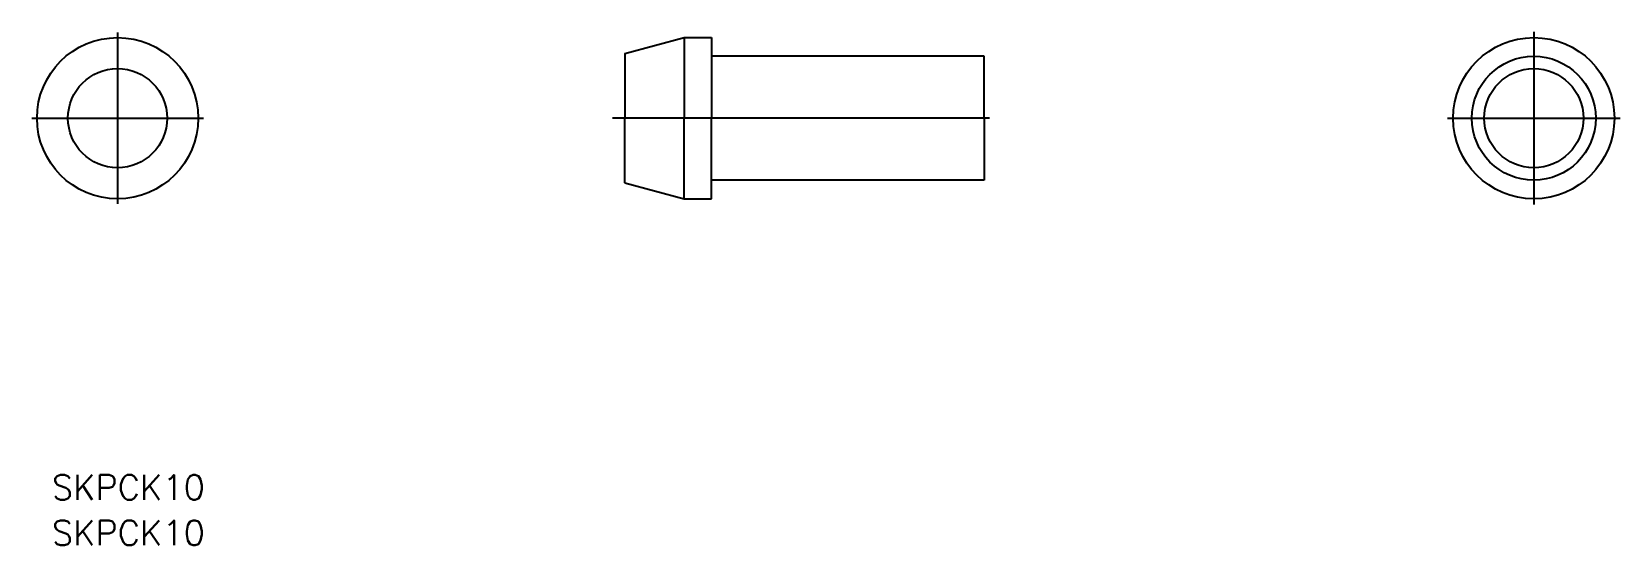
# Model space of a CAD drawing. Extents: x -46 to 82, y -34 to 7.
import ezdxf

# ---------------------------------------------------------------- set-up
doc = ezdxf.new("R2010")
doc.units = 0
doc.linetypes.add('CENTER', pattern=[50.8, 31.75, -6.35, 6.35, -6.35])
doc.layers.get('0').update_dxf_attribs({"linetype": 'CONTINUOUS'})
doc.layers.add('CENTER', color=1, linetype='CENTER')
doc.styles.get("Standard").update_dxf_attribs({"font": 'txt.shx', "bigfont": '@extfont2.shx'})

msp = doc.modelspace()

# ---------------------------------------------------------------- linework, layer by layer
at = {"color": 7, "linetype": 'CONTINUOUS'}
for p, q in [((1.59, 5.22), (6.39, 6.5)), ((6.39, 6.5), (8.59, 6.5)), ((6.39, 6.5), (6.39, 0)), ((8.59, 6.5), (8.59, 0)), ((1.59, 5.22), (1.59, 0)), ((30.59, 5), (8.59, 5)), ((30.59, 0), (30.59, 5)), ((1.59, -5.22), (1.59, 0)), ((6.39, -6.5), (6.39, 0)), ((8.59, -6.5), (8.59, 0)), ((30.59, 0), (30.59, -5)), ((30.59, -5), (8.59, -5)), ((1.59, -5.22), (6.39, -6.5)), ((6.39, -6.5), (8.59, -6.5))]:
    msp.add_line(p, q, dxfattribs=at)
for centre, radius in [((-39.32, 0), 6.5), ((74.92, 0), 6.5), ((-39.32, 0), 4), ((74.92, 0), 5), ((74.92, 0), 4)]:
    msp.add_circle(centre, radius, dxfattribs=at)
at = {"layer": 'CENTER', "color": 1, "linetype": 'CENTER'}
for p, q in [((-39.32, 6.92), (-39.32, -6.92)), ((74.92, 6.97), (74.92, -6.97)), ((-46.24, 0), (-32.39, 0)), ((31.01, 0), (0.61, 0)), ((67.95, 0), (81.89, 0))]:
    msp.add_line(p, q, dxfattribs=at)

# ---------------------------------------------------------------- texts
at = {"color": 7, "linetype": 'CONTINUOUS'}
for p in [(-44.62, -30.78), (-44.62, -34.45)]:
    msp.add_text('SKPCK10', height=2, dxfattribs=at).set_placement(p)

doc.saveas('drawing.dxf')
